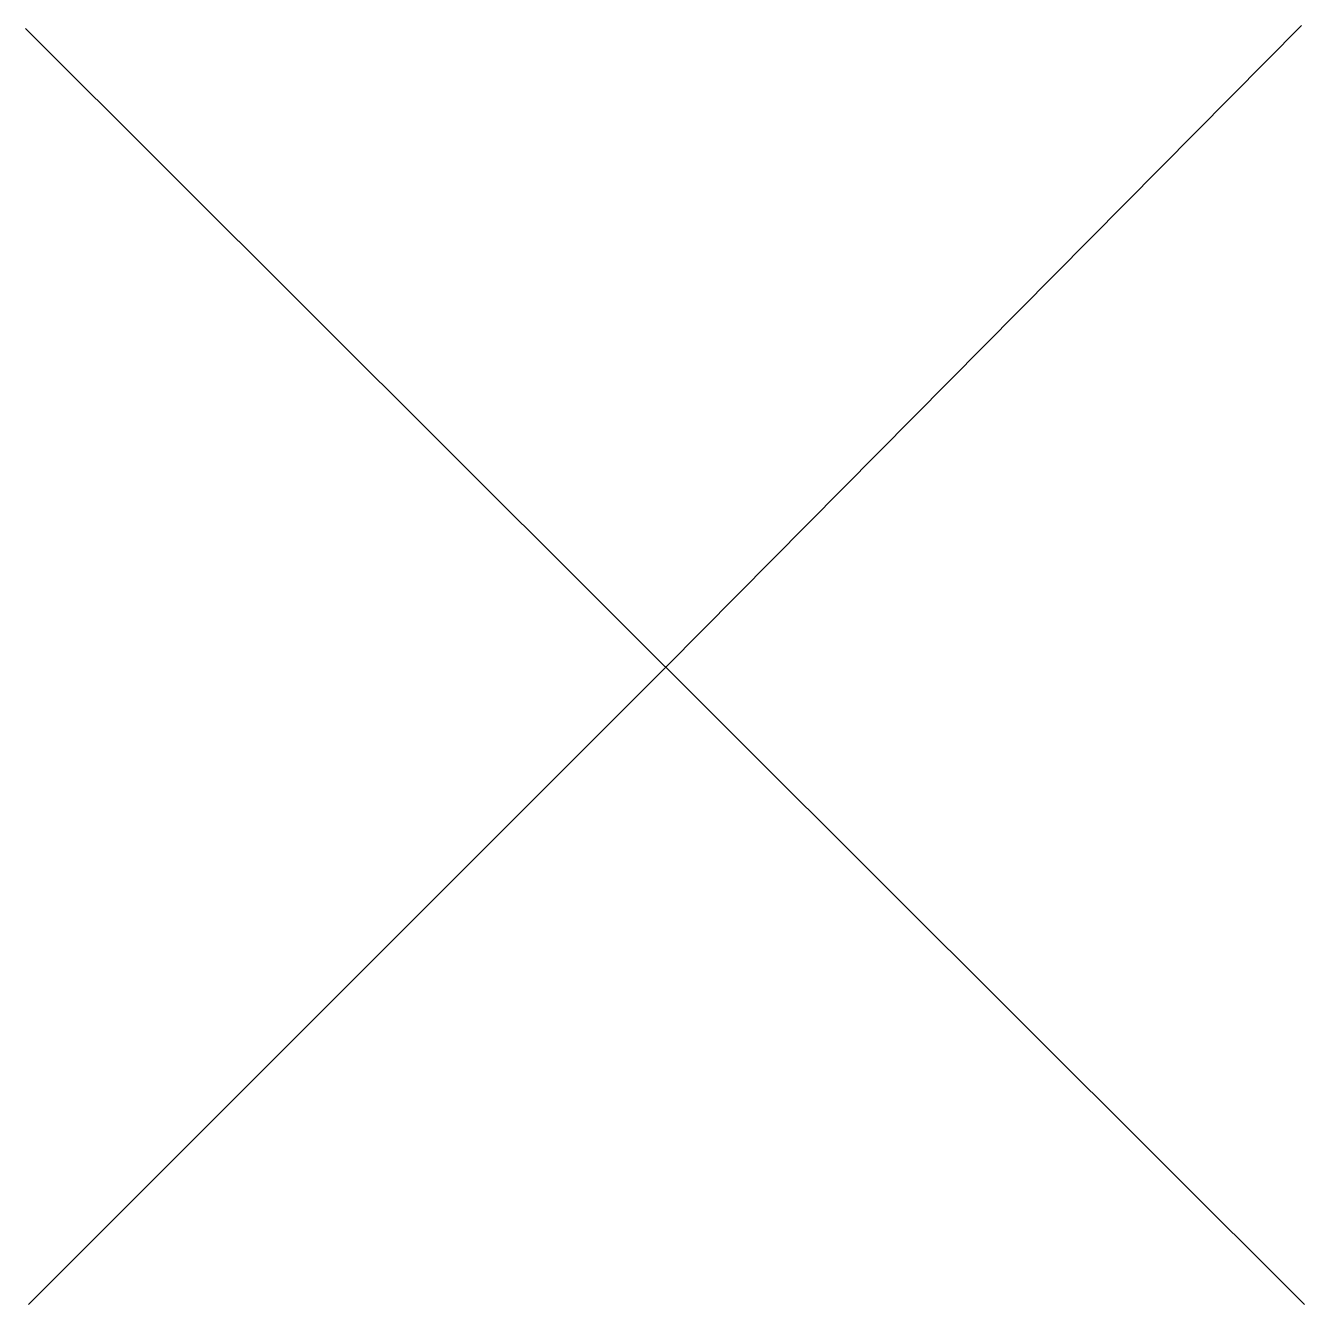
# Model space of a CAD drawing. Extents: x -5.4 to 5.4, y -5.4 to 5.4.
import ezdxf

# ---------------------------------------------------------------- set-up
doc = ezdxf.new("R2010")
doc.units = 0
doc.header["$LTSCALE"] = 0.2

msp = doc.modelspace()

# ---------------------------------------------------------------- linework, layer by layer
msp.add_line((-5.425, 5.4), (5.4, -5.4))
at = {"flags": 128}
msp.add_lwpolyline([(5.375, 5.425), (0, 0), (-5.4, -5.4)], dxfattribs=at)

doc.saveas('drawing.dxf')
